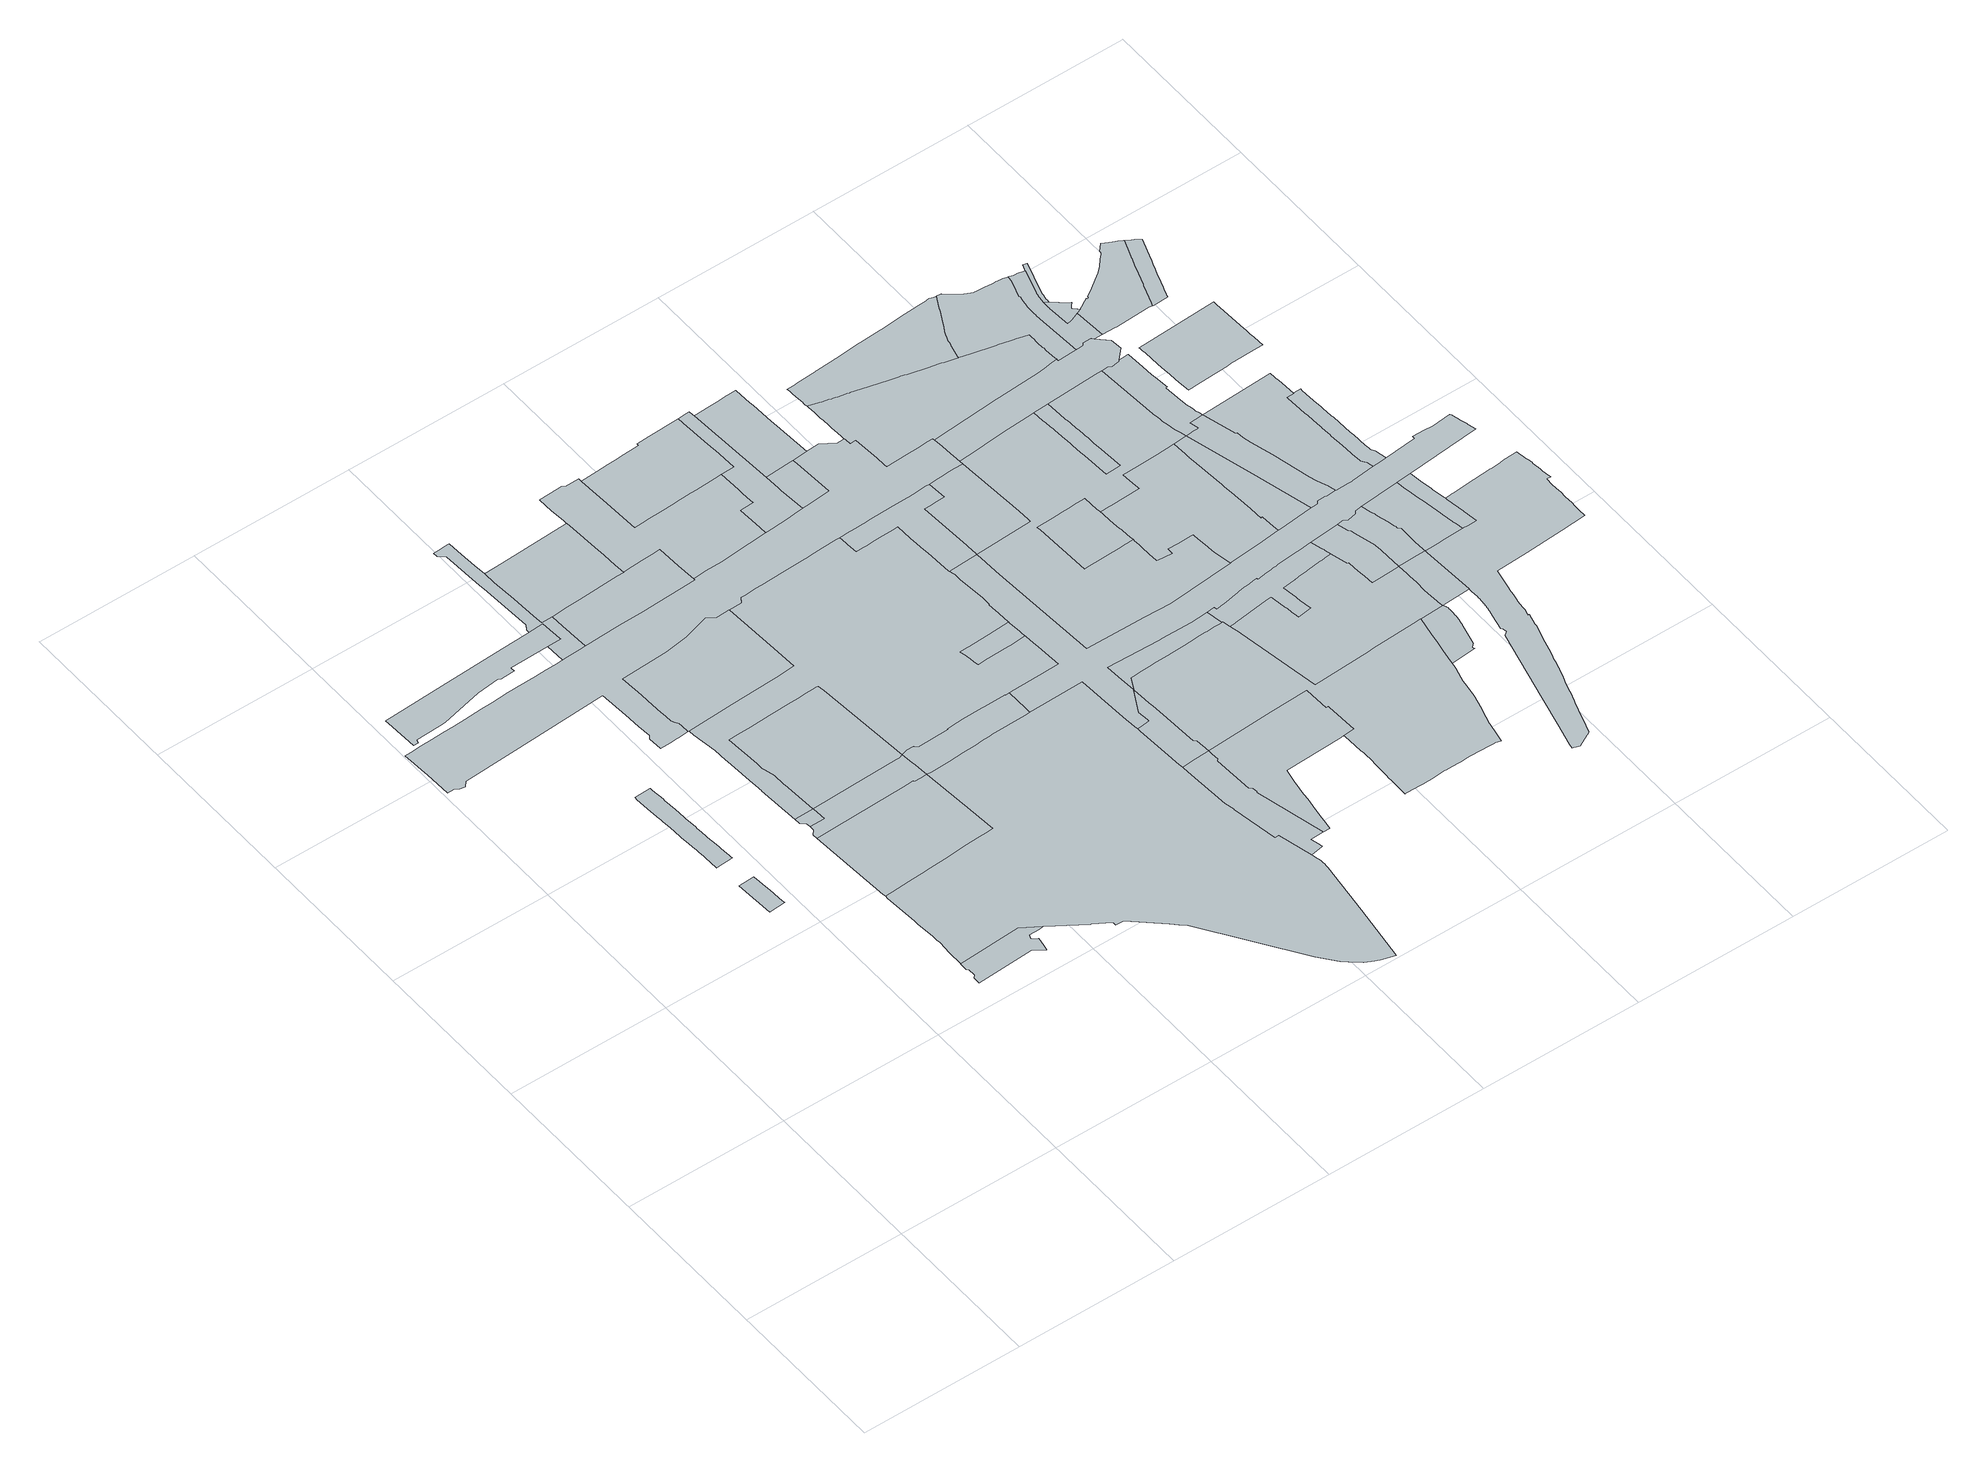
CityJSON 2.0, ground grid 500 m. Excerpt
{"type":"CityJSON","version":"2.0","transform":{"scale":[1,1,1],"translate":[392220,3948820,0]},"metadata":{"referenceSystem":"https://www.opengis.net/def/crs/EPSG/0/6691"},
"CityObjects":{
"object1":{"type":"GenericCityObject","attributes":{"class":"9","urbanPlanType":"21","prefecture":"13","city":"13100"},"geometry":[{"type":"MultiSurface","lod":"0","boundaries":[[[0,1,2,3,4,5,6,7,8,9,10,11,12]]]}]},
"object2":{"type":"GenericCityObject","attributes":{"class":"9","urbanPlanType":"21","prefecture":"13","city":"13100"},"geometry":[{"type":"MultiSurface","lod":"0","boundaries":[[[13,14,15,16,17,18,19,20,21,22,23,24,25,26,27,28,29,30,31,32,33,34,35,36,37,38,39,40,41,42,43,44,45,46,47,48,49]]]}]},
"object3":{"type":"GenericCityObject","attributes":{"class":"10","urbanPlanType":"21","prefecture":"13","city":"13100"},"geometry":[{"type":"MultiSurface","lod":"0","boundaries":[[[50,51,52,53,54,55,56,57,58,59,60,61,62,63,64,65,66,67,68,69,70,71]]]}]},
"object4":{"type":"GenericCityObject","attributes":{"class":"10","urbanPlanType":"21","prefecture":"13","city":"13100"},"geometry":[{"type":"MultiSurface","lod":"0","boundaries":[[[72,73,74,75,76,77,78,79,80,81,82,83,84,85,86]]]}]},
"object5":{"type":"GenericCityObject","attributes":{"class":"11","urbanPlanType":"21","prefecture":"13","city":"13100"},"geometry":[{"type":"MultiSurface","lod":"0","boundaries":[[[87,88,89,90,91,92,93,94,95,96]]]}]},
"object6":{"type":"GenericCityObject","attributes":{"class":"5","urbanPlanType":"21","prefecture":"13","city":"13100"},"geometry":[{"type":"MultiSurface","lod":"0","boundaries":[[[97,98,99,100,101,102,103,104,105,106,107,108,109,110,111,112,113,114,115,116,117]]]}]},
"object7":{"type":"GenericCityObject","attributes":{"class":"5","urbanPlanType":"21","prefecture":"13","city":"13100"},"geometry":[{"type":"MultiSurface","lod":"0","boundaries":[[[118,119,120,121,122,123,124,125,90,89,88,87,96,126,127,103,102,101,100,99,98,97,117]]]}]},
"object8":{"type":"GenericCityObject","attributes":{"class":"10","urbanPlanType":"21","prefecture":"13","city":"13100"},"geometry":[{"type":"MultiSurface","lod":"0","boundaries":[[[128,129,130,131,132,133,134,135,136,137,138,139,140,141,53,52,51,50,71,142,143,144,145,146,147,148,149,150,151,152,153,154,155]]]}]},
"object9":{"type":"GenericCityObject","attributes":{"class":"5","urbanPlanType":"21","prefecture":"13","city":"13100"},"geometry":[{"type":"MultiSurface","lod":"0","boundaries":[[[156,157,158,159,160,161,162,163,164,165,166,167,168,169,170,171,172,173,174,90,125,124,123,122]]]}]},
"object10":{"type":"GenericCityObject","attributes":{"class":"11","urbanPlanType":"21","prefecture":"13","city":"13100"},"geometry":[{"type":"MultiSurface","lod":"0","boundaries":[[[175,176,177,178,179,180,181,182,183,184,185,186,187,188,189,117,116,115,114,113,112,111,110,109,108,107,106,105,190,191,192,193,194,195,196,197,73,72,86,198,199,200,201,202,203,204,205,206,207,208,209,210,211,212,213,214,215,216,217,218,219,220,221,222,223,224,225,226,227,228,229,230,231,232,233,234]]]}]},
"object11":{"type":"GenericCityObject","attributes":{"class":"10","urbanPlanType":"21","prefecture":"13","city":"13100"},"geometry":[{"type":"MultiSurface","lod":"0","boundaries":[[[235,236,237,238,239,240,241,242,243,244,245,246,247,248,249,250,251,252,253,254,255,256]]]}]},
"object12":{"type":"GenericCityObject","attributes":{"class":"5","urbanPlanType":"21","prefecture":"13","city":"13100"},"geometry":[{"type":"MultiSurface","lod":"0","boundaries":[[[257,258,259,260,261,262,263,155,154,153,152,151,150,264,265,266,267,268,269]]]}]},
"object13":{"type":"GenericCityObject","attributes":{"class":"10","urbanPlanType":"21","prefecture":"13","city":"13100"},"geometry":[{"type":"MultiSurface","lod":"0","boundaries":[[[270,271,272,273,274,269,268,267,266,265,264,150,149,148,147,146,145,275,276,277,278,279,280,281,282,283]]]}]},
"object14":{"type":"GenericCityObject","attributes":{"class":"10","urbanPlanType":"21","prefecture":"13","city":"13100"},"geometry":[{"type":"MultiSurface","lod":"0","boundaries":[[[284,285,286,287,288,289,290,291,292,293,294,295,296,297,298,299,300,301,302,303,304,305,283,282,281,280,279,278,277,276,275,145,144,143,142,306,307,308,309,310,311,312,313,314,315,316,317,318,319,320,321,322,323,324,325,326,327,328,329,330,331,332,333,334,335,336,337,338,339,340,249,248,247,246,245,244,243,242,241,240,239,238,237,236,235,256,341,342,343,344,345,346,347,348,349,350,351,352,353,354,355,356,357,358,359,360,361,362,363,364,365,366,367,368,369,370,371,372,373,374,375,376,377,378,379,380,381,382,383,384,385,386,387,388,389]]]}]},
"object15":{"type":"GenericCityObject","attributes":{"class":"11","urbanPlanType":"21","prefecture":"13","city":"13100"},"geometry":[{"type":"MultiSurface","lod":"0","boundaries":[[[390,391,392,393,394,395,396,397,398,399,400,122,121,120,119,118,117,189,188,187,186,185,184,183,182,181,180,179,178,401,402,403]]]}]},
"object16":{"type":"GenericCityObject","attributes":{"class":"11","urbanPlanType":"21","prefecture":"13","city":"13100"},"geometry":[{"type":"MultiSurface","lod":"0","boundaries":[[[404,405,406,407,408,409,410,411,412,413,414,415,416,417,418,419,353,352,351,350,349,348,347,346,345,344,343,342,341,256,255,254,253,252,251,250,420,421,422,423,424,425,426,427,428,93,92,91,90,174,173,172,171,170,169,168,167,166,165,164,163,162,161,160,159,158,157,156,122,400,399,398,397,396,395,394,393,392,391,390,403,429,430,431,432,433,434,435,436,437,438,439,440,441,442,443,444,445,446,447,448,449,450,451,452,453,454,455,456,457,458,459,460,461,462,463,464]]]}]},
"object17":{"type":"GenericCityObject","attributes":{"class":"11","urbanPlanType":"21","prefecture":"13","city":"13100"},"geometry":[{"type":"MultiSurface","lod":"0","boundaries":[[[465,466,467,468,469,470,471,472,262,261,260,259,258,257,269,274,273,272,271,270,283,305,304,303,302,301,300,299,473,474,475,476,477,478,479,480,481,482,483,484,485,486,487,488,489,490,491,492,493]]]}]},
"object18":{"type":"GenericCityObject","attributes":{"class":"11","urbanPlanType":"21","prefecture":"13","city":"13100"},"geometry":[{"type":"MultiSurface","lod":"0","boundaries":[[[494,495,496,497,498,499,500,501,502,503,230,229,228,227,226,225,224,223,504,505,506,507]]]}]},
"object19":{"type":"GenericCityObject","attributes":{"class":"3","urbanPlanType":"21","prefecture":"13","city":"13100"},"geometry":[{"type":"MultiSurface","lod":"0","boundaries":[[[508,509,510,511,512,513,514,515,516,517,518,519,520,521,522,523,524,525,493,492,491,490,489,488,487,486,485,484,483,482,481]]]}]},
"object20":{"type":"GenericCityObject","attributes":{"class":"9","urbanPlanType":"21","prefecture":"13","city":"13100"},"geometry":[{"type":"MultiSurface","lod":"0","boundaries":[[[526,527,528,529,452,451,450,449,448,447,446,445,444,443,442,441,440,439,438,437,436]]]}]},
"object21":{"type":"GenericCityObject","attributes":{"class":"10","urbanPlanType":"21","prefecture":"13","city":"13100"},"geometry":[{"type":"MultiSurface","lod":"0","boundaries":[[[530,531,532,533,534,535,536,537,538,539,540,541,542,234,233,232,231,230,503,502]]]}]},
"object22":{"type":"GenericCityObject","attributes":{"class":"9","urbanPlanType":"21","prefecture":"13","city":"13100"},"geometry":[{"type":"MultiSurface","lod":"0","boundaries":[[[543,544,517,516,515,514,513,512,511,510,509,508,481,480,479,478,477,476,475,474,473,299,298,297,296,295,294,545,546,547,548]]]}]},
"object23":{"type":"GenericCityObject","attributes":{"class":"11","urbanPlanType":"21","prefecture":"13","city":"13100"},"geometry":[{"type":"MultiSurface","lod":"0","boundaries":[[[549,550,551,552,553,554,502,501,500,499,498,497,496,495,494,507,555,556,557,558,559,560,561,562,563,564,565]]]}]},
"object24":{"type":"GenericCityObject","attributes":{"class":"10","urbanPlanType":"21","prefecture":"13","city":"13100"},"geometry":[{"type":"MultiSurface","lod":"0","boundaries":[[[293,292,291,290,289,288,566,567,547,546,545,294]]]}]},
"object25":{"type":"GenericCityObject","attributes":{"class":"10","urbanPlanType":"21","prefecture":"13","city":"13100"},"geometry":[{"type":"MultiSurface","lod":"0","boundaries":[[[568,569,570,571,572,573,574,367,366,365,364,363,362,361,360,359,358,357,356,355,354,353,419,418,417,416,415,414,413,412,411,410,409,408,407,406,405,404,464,575]]]}]},
"object26":{"type":"GenericCityObject","attributes":{"class":"10","urbanPlanType":"21","prefecture":"13","city":"13100"},"geometry":[{"type":"MultiSurface","lod":"0","boundaries":[[[576,577,578,579,580,581,582,583,584,585,548,547,567,566,288,287,286]]]}]},
"object27":{"type":"GenericCityObject","attributes":{"class":"11","urbanPlanType":"21","prefecture":"13","city":"13100"},"geometry":[{"type":"MultiSurface","lod":"0","boundaries":[[[586,587,588,589,590,591,592,593,537,594,595,596,597,598,599,600,601,602,603,604,605,606,607,608,609,610,611]]]}]},
"object28":{"type":"GenericCityObject","attributes":{"class":"3","urbanPlanType":"21","prefecture":"13","city":"13100"},"geometry":[{"type":"MultiSurface","lod":"0","boundaries":[[[612,611,610,609,608,607,606,605,604,603,602,601,600,599,598,597,596,595,594,537,536,535,534,533,532,531,530,502,554,553,552,551,550,549,565,613,614,615,616,617,618,619,620,621,622,623,624,625,626,627,628,629,630,631,632,633,634,635,636,637,638,639,640,641,642,643,644,645,646,647,648,649,650,651,652,653,654,655,656,657,658,659,660,661,662,663,664,665,666,667,668,669,670,671,672,673,674,675]]]}]},
"object29":{"type":"GenericCityObject","attributes":{"class":"10","urbanPlanType":"21","prefecture":"13","city":"13100"},"geometry":[{"type":"MultiSurface","lod":"0","boundaries":[[[676,677,678,373,372,371,370,369,368,367,574,573,572,571,570,569,568,575]]]}]},
"object30":{"type":"GenericCityObject","attributes":{"class":"5","urbanPlanType":"21","prefecture":"13","city":"13100"},"geometry":[{"type":"MultiSurface","lod":"0","boundaries":[[[679,680,681,682,683,684,685,686,687,688,689,690,691,692,693,694,695,696,697,698,699,700,701,702]]]}]},
"object31":{"type":"GenericCityObject","attributes":{"class":"11","urbanPlanType":"21","prefecture":"13","city":"13100"},"geometry":[{"type":"MultiSurface","lod":"0","boundaries":[[[703,704,705,706,707,708,709,710,711,712,713,714,715,716,717,718,719,720,721,722,723,724,725,726,727,728,729,730,731,732,733,734,735,736,737,738,739,740,741,742,743,744,745,746,747,748,749,750,751,752,753,754,755,756,757,758,374,373,678,677,676,575,759,760,761,762,763,764,765,766,767,768,769,770,771,772,773,774,775,776,777,778,779,780,781,782,783,784,785,786,787,788,694,693,692,691,690,689,688,687,686,685,684,683,682,681,680,679,702,789,790,791,792,793,794,795,796,797,798,799,800,801,802]]]}]},
"object32":{"type":"GenericCityObject","attributes":{"class":"9","urbanPlanType":"21","prefecture":"13","city":"13100"},"geometry":[{"type":"MultiSurface","lod":"0","boundaries":[[[803,804,805,806,807,808,809,810,811,812,813,814,815,816,817,818,819,820,821,822,823,824,825,826,827,828,829,586,611,612,675,830,831,832,833,834,835,836,837,838,839,840,841,842,843,844,845,846,847,848,849,850,851,852,853,854,855,856,857,858,859,860,861,862,863,864,865,866,867,868]]]}]},
"object33":{"type":"GenericCityObject","attributes":{"class":"5","urbanPlanType":"21","prefecture":"13","city":"13100"},"geometry":[{"type":"MultiSurface","lod":"0","boundaries":[[[869,870,871,872,873,874,875,876,877,868,867,866,865,864,863,862,861,860,859,858,857,856,855,854,853,852,851,850,849,848,847,846,845,844,843,842,841,840,839,838,837,836,835,834,833,832,831,830,675,674,673,672,671,670,669,668,878,879,880,881,882,883,884]]]}]},
"object34":{"type":"GenericCityObject","attributes":{"class":"10","urbanPlanType":"21","prefecture":"13","city":"13100"},"geometry":[{"type":"MultiSurface","lod":"0","boundaries":[[[766,765,764,763,762,761,760,759,575,464,463,462,461,460,459,458,457,456,455,454,453,452,529,528,527,526,436,435,434,433,432,431,430,429,403,402,401,178,177,176,175,234,542,541,540,539,538,537,593,592,591,590,589,588,587,586,829,828,827,826,825,824,823,822,821,820,819,818,817,816,815,814,813,812,811,810,809,808,807,806,885,886,887,888,889,890,891,892,893,894,895,896,897,898,899,900,901,902,903,904,905,906,907,908,909,910,911,912,913,914,915,916,917,918,919,920,921,922,923,924,767]]]}]},
"object35":{"type":"GenericCityObject","attributes":{"class":"5","urbanPlanType":"21","prefecture":"13","city":"13100"},"geometry":[{"type":"MultiSurface","lod":"0","boundaries":[[[925,926,927,928,929,930,931,932,933,934,935,936,937,938,939,940,941,942,943,944,945,946,947,948,949,950,951,952,953,954,955,956,957,958,959,960,961,962,963,964,965,966,967,968,969,970,971,972,973,974,975,976,977,978,979,980,981,982,983,984,985,986,987,988,989,990,991,992,993,994,995,996,997,998,999,1000,1001,1002,1003,1004,1005]]]}]},
"object36":{"type":"GenericCityObject","attributes":{"class":"10","urbanPlanType":"21","prefecture":"13","city":"13100"},"geometry":[{"type":"MultiSurface","lod":"0","boundaries":[[[985,984,983,982,981,980,979,978,977,976,975,974,973,972,971,970,969,968,967,966,965,964,963,962,961,960,959,1006,1007,1008,1009,1010,1011,1012,1013,1014,1015,1016,1017,1018,389,388,387,386,385,384,383,382,381,380,379,378,377,1019,1020,1021,1022,1023,1024,1025,1026,1027,1028,1029,1030,1031,1032,1033,1034,1035,1036,1037,1038,1039,1040,1041,1042,1043,1044,1045,1046,1047,1048,1049,1050,1051,1052,986]]]}]},
"object37":{"type":"GenericCityObject","attributes":{"class":"3","urbanPlanType":"21","prefecture":"13","city":"13100"},"geometry":[{"type":"MultiSurface","lod":"0","boundaries":[[[1053,1054,1055,1056,1057,1058,1059,1060,1061,1062,1063,1064,1065,1066,1067,1068,1069,799,798,797,796,795,794,793,792,791,790,789,702,701,700,699,698,697,696,695,694,788,787,786,785,784,783,782,781,780,779,778,777,776,775,774,773,772,771,770,769,768,767,924,923]]]}]},
"object38":{"type":"GenericCityObject","attributes":{"class":"9","urbanPlanType":"21","prefecture":"13","city":"13100"},"geometry":[{"type":"MultiSurface","lod":"0","boundaries":[[[751,750,749,748,747,746,745,744,743,742,741,740,739,738,737,736,735,734,733,732,731,730,729,728,727,726,725,724,723,722,721,720,752]]]}]},
"object39":{"type":"GenericCityObject","attributes":{"class":"11","urbanPlanType":"21","prefecture":"13","city":"13100"},"geometry":[{"type":"MultiSurface","lod":"0","boundaries":[[[1070,1071,1072,1073,1074,1075,1076,1077,1078,1079,1080,1081,1082,1083,1084,1085,1086,1087,1088,1089,1090,1091,1092,1093,1094,1095,1096,1097,1098,1099,1100,1101,1102,1103,1104,1105,1106,1107,1108,1109,1110,1111,1112,1113,1114,1115,1116,1117,1118,1119,1120,1121,1122,1123,1124,1125,1126,1127,1128,1129,1130,1131,1132,1133,1134,1135,1136,1137,1138,1139,1140,1141,1142,1143,1144,1145,1146,878,668,667,666,665,664,663,662,1147]]]}]},
"object40":{"type":"GenericCityObject","attributes":{"class":"10","urbanPlanType":"21","prefecture":"13","city":"13100"},"geometry":[{"type":"MultiSurface","lod":"0","boundaries":[[[1148,1149,1150,1151,1152,1153,1154,1155,1026,1025,1024,1023,1022,1021,1020,1019,377,376,375,374,758,757,756,755,754,753,752,720,719,718,1156,1157,1158,1159,1160,1161,1162,1163]]]}]},
"object41":{"type":"GenericCityObject","attributes":{"class":"11","urbanPlanType":"21","prefecture":"13","city":"13100"},"geometry":[{"type":"MultiSurface","lod":"0","boundaries":[[[1164,1165,1166,1167,1168,1169,1170,1171,886,885,806,805,804,803,868,877,876,875,874,873,872,871,870,869,884]]]}]},
"object42":{"type":"GenericCityObject","attributes":{"class":"5","urbanPlanType":"21","prefecture":"13","city":"13100"},"geometry":[{"type":"MultiSurface","lod":"0","boundaries":[[[1172,802,801,800,799,1069,1068,1067,1066,1065,1064,1063,1062,1061,1060,1059,1058,1057,1056,1055,1054,1053,923,922,921]]]}]},
"object43":{"type":"GenericCityObject","attributes":{"class":"6","urbanPlanType":"21","prefecture":"13","city":"13100"},"geometry":[{"type":"MultiSurface","lod":"0","boundaries":[[[1173,1174,1175,1176,884,883,882,881,880,879,878,1177,1178]]]}]},
"object44":{"type":"GenericCityObject","attributes":{"class":"11","urbanPlanType":"21","prefecture":"13","city":"13100"},"geometry":[{"type":"MultiSurface","lod":"0","boundaries":[[[1179,1180,1181,1182,1183,1184,1185,1186,1187,1188,1189,1190,1191,1192,1193,1194,891,890,889,888,887,886,1171,1170,1169,1168,1167,1166,1165,1164,884,1176,1175,1174]]]}]},
"object45":{"type":"GenericCityObject","attributes":{"class":"11","urbanPlanType":"21","prefecture":"13","city":"13100"},"geometry":[{"type":"MultiSurface","lod":"0","boundaries":[[[1195,1196,1197,1198,1199,1200,1201,1202,1203,1204,1205,1206,1207,1208,1209,1210,1211,1212,1213,1214,1215,1216,1217,1218,1219,1220,1221,1222,1223,1005,1004,1003,1002,1001,1000,999,998,997,996,995,994,993,992,991,990,989,988,987,986,1052,1051,1050,1049,1048,1047,1046,1045,1044,1043,1042,1041,1040,1039,1038,1037,1036,1035,1034,1033,1032,1031,1030,1029,1028,1027,1026,1155,1154,1153,1152,1224,1225,1226,1227,1228,1229,1230,1231,1232,1233,1234,1235,1236,1237,1238]]]}]},
"object46":{"type":"GenericCityObject","attributes":{"class":"6","urbanPlanType":"21","prefecture":"13","city":"13100"},"geometry":[{"type":"MultiSurface","lod":"0","boundaries":[[[1239,1240,1241,1242,1243,1244,1245,1246,1247,1248,1249,1250,1251,1252,1253,1254,1255,1256,802,1172,921,920,919,918,917,916]]]}]},
"object47":{"type":"GenericCityObject","attributes":{"class":"11","urbanPlanType":"21","prefecture":"13","city":"13100"},"geometry":[{"type":"MultiSurface","lod":"0","boundaries":[[[1257,1258,1259,1260,1261,1262,1263,1264,1265,1266,1267,1268,1269,1270,1271,1272,1273,1274,1275,1276,1160,1159,1158,1157,1156,718,717,716,715,714,713,712,711,710,709,708,707,706,705,704,703,802,1256,1255,1254,1253,1252,1251,1250]]]}]},
"object48":{"type":"GenericCityObject","attributes":{"class":"5","urbanPlanType":"21","prefecture":"13","city":"13100"},"geometry":[{"type":"MultiSurface","lod":"0","boundaries":[[[1277,1278,1279,1280,1281,1282,1283,1284,1285,1286,1287,1288,1289,1290,1291,1292,1293,1294,1295,1296,1297,1298,1299,1300,1301,1302,1303,1304,1305,1306,1307,1308,1309,1310,1311,1312,1313,1314,1315,1316,1317,1318,1319,1320,1321,1322,1323,1324,1325,1326,1327,1328,1329,1330,1331,1332,1333,1334,1335,1336,1337,1338,1339,1340,1341,1342,1343,1344,1345,1346,1347,1348,1349,1350,1351,1352,1353,1354,1355,1356,1357,1358,1359,1360,1361,1362,1363,1364,1365,1366,1367,1368,1174,1173,1178,1369,1370,1371,1372,1373,1374,1375,1376,1377,1378,1379,1380,1381,1382,1383,1384,1385,1386,1387,1388,1389,1390,1391,1392,1393,1394,1395,1396,1397,1398,1399,1400,1401,1402,1403,1404,1405,1406,1407,1408,1409,1410,1411,1412,1413,1414,1415,1416,1417,1418,1419,1420,1421,1422,1423,1424,1425,1426,1427,1428,1429,1430,1431,1432,1433,1434,1435,1436,1437,1438,1439,1440,1441,1442,1443,1444,1445]]]}]},
"object49":{"type":"GenericCityObject","attributes":{"class":"11","urbanPlanType":"21","prefecture":"13","city":"13100"},"geometry":[{"type":"MultiSurface","lod":"0","boundaries":[[[1446,1447,1448,1449,1450,1451,1452,1453,1454,1455,1456,1457,1458,1459,892,891,1194,1193,1192,1191,1190,1189,1188,1187,1186,1185,1184,1183,1182,1181,1180,1179,1174,1368,1367,1366,1365,1364]]]}]},
"object50":{"type":"GenericCityObject","attributes":{"class":"5","urbanPlanType":"21","prefecture":"13","city":"13100"},"geometry":[{"type":"MultiSurface","lod":"0","boundaries":[[[1460,1461,1462,1463,1464,1250,1249,1248,1247,1246,1245,1244,1243,1242,1241,1240,1239,916,915,914,913,912,911,910,909,1465,1466,1467,1468,1469,1470,1471,1472,1473,1474,1475,1476,1477,1478,1479,1480,1481,1482,1483,1484,1485,1486,1487,1488]]]}]},
"object51":{"type":"GenericCityObject","attributes":{"class":"11","urbanPlanType":"21","prefecture":"13","city":"13100"},"geometry":[{"type":"MultiSurface","lod":"0","boundaries":[[[1489,1490,1491,1492,1238,1237,1236,1235,1234,1233,1232,1231,1230,1229,1228,1227,1226,1225,1224,1152,1151,1150,1149,1148,1163,1493,1494,1495,1496,1497,1498,1499,1500,1501,1502,1503,1504,1505,1506,1507,1508,1509,1510,1511,1512,1513,1514,1515,1516,1517]]]}]},
"object52":{"type":"GenericCityObject","attributes":{"class":"6","urbanPlanType":"21","prefecture":"13","city":"13100"},"geometry":[{"type":"MultiSurface","lod":"0","boundaries":[[[1505,1504,1503,1502,1501,1500,1499,1498,1497,1496,1495,1494,1518,1519,1520,1521,1522,1523,1524,1525,1526,1527,1528,1529,1530,1531,1532,1533,1534]]]}]},
"object53":{"type":"GenericCityObject","attributes":{"class":"9","urbanPlanType":"21","prefecture":"13","city":"13100"},"geometry":[{"type":"MultiSurface","lod":"0","boundaries":[[[1535,1536,1537,1538,1539,1540,894,893,892,1459,1458,1457,1456,1455,1454,1453,1452,1451,1450,1449,1448,1447,1446,1364,1363,1362,1361,1360,1359,1358,1357,1356,1355,1354,1353,1352]]]}]},
"object54":{"type":"GenericCityObject","attributes":{"class":"6","urbanPlanType":"21","prefecture":"13","city":"13100"},"geometry":[{"type":"MultiSurface","lod":"0","boundaries":[[[1541,1542,1543,1517,1516,1515,1514,1513,1512,1511,1510,1509,1508,1507,1506,1505,1534,1544,1545,1546,1547,1548,1549,1550,1551,1552,1553,1554]]]}]},
"object55":{"type":"GenericCityObject","attributes":{"class":"9","urbanPlanType":"21","prefecture":"13","city":"13100"},"geometry":[{"type":"MultiSurface","lod":"0","boundaries":[[[1555,1556,1557,1558,1559,1560,1561,1562,1563,1564,1565,1566,1567,1568,1569,1570,1571,1572,1573,1574,1488,1487,1486,1485,1484,1483,1482,1481,1480,1479,1478,1477,1476,1475,1474,1473,1472,1471,1470,1469,1468,1467,1466,1465,909,908,907]]]}]},
"object56":{"type":"GenericCityObject","attributes":{"class":"5","urbanPlanType":"21","prefecture":"13","city":"13100"},"geometry":[{"type":"MultiSurface","lod":"0","boundaries":[[[1575,1576,1577,1578,1579,1580,1581,1582,1583,1584,1585,1586,1587,1588,1589,1590,1591,1592,1593,1594,1595,1596,1597,1598,1599,1600,1601,1602,1603]]]}]},
"object57":{"type":"GenericCityObject","attributes":{"class":"11","urbanPlanType":"21","prefecture":"13","city":"13100"},"geometry":[{"type":"MultiSurface","lod":"0","boundaries":[[[1604,1605,1606,1607,1608,1609,1610,1611,1612,1613,1614,1615,1616,1617,1618,1619,1620,1621,1622,1623,1519,1518,1494,1493,1624,1625,1626,1627,1628,1629,1630,1631,1632,1633,1634,1635,1636,1637,1638,1639,1640,1641,1642,1643]]]}]},
"object58":{"type":"GenericCityObject","attributes":{"class":"9","urbanPlanType":"21","prefecture":"13","city":"13100"},"geometry":[{"type":"MultiSurface","lod":"0","boundaries":[[[1644,1645,1646,1643,1642,1641,1640,1639,1638,1637,1636,1635,1634,1633,1632,1631,1630,1629,1628,1647,1648,1649,1650,1651,1652,1653,1654,1655,1656,1657,1658,1659,1660,1661,1662,1663,1664,1665,1666]]]}]}
},
"vertices":[
[418,1106,0],[419,1106,0],[436,1107,0],[448,1108,0],[465,1109,0],[468,1109,0],[467,1112,0],[466,1130,0],[466,1134,0],[464,1167,0],[464,1175,0],[460,1229,0],[410,1226,0],
[455,1325,0],[455,1328,0],[453,1360,0],[453,1366,0],[451,1398,0],[450,1401,0],[448,1437,0],[447,1454,0],[447,1459,0],[445,1500,0],[444,1504,0],[443,1526,0],[442,1540,0],[440,1582,0],[440,1588,0],[437,1629,0],[437,1638,0],[412,1638,0],[386,1636,0],[386,1626,0],[388,1584,0],[391,1537,0],[392,1532,0],[392,1528,0],[392,1524,0],[394,1498,0],[396,1457,0],[396,1451,0],[397,1434,0],[400,1398,0],[400,1395,0],[400,1385,0],[402,1363,0],[402,1357,0],[404,1312,0],[405,1312,0],[456,1315,0],
[572,2196,0],[572,2201,0],[568,2266,0],[522,2263,0],[517,2263,0],[432,2259,0],[230,2248,0],[40,2239,0],[40,2237,0],[41,2228,0],[45,2127,0],[60,2127,0],[62,2137,0],[139,2141,0],[158,2142,0],[196,2151,0],[288,2173,0],[360,2182,0],[365,2177,0],[409,2178,0],[408,2193,0],[530,2195,0],
[892,674,0],[698,663,0],[697,639,0],[702,633,0],[703,611,0],[695,603,0],[695,581,0],[870,591,0],[903,569,0],[906,586,0],[911,613,0],[894,624,0],[899,637,0],[932,638,0],[946,639,0],
[727,1283,0],[729,1283,0],[728,1297,0],[727,1327,0],[726,1327,0],[680,1326,0],[667,1325,0],[668,1308,0],[681,1297,0],[682,1282,0],
[1013,1246,0],[992,1246,0],[990,1249,0],[958,1247,0],[860,1244,0],[729,1240,0],[672,1238,0],[687,979,0],[688,970,0],[710,971,0],[767,975,0],[811,978,0],[840,980,0],[902,983,0],[951,987,0],[1000,990,0],[1027,991,0],[1052,993,0],[1043,1113,0],[1042,1122,0],[1032,1246,0],
[1029,1280,0],[1028,1293,0],[1027,1302,0],[1025,1323,0],[1024,1340,0],[1012,1336,0],[1002,1335,0],[857,1331,0],[682,1267,0],[671,1254,0],
[552,2537,0],[549,2588,0],[547,2636,0],[544,2635,0],[527,2635,0],[511,2634,0],[495,2633,0],[496,2620,0],[514,2604,0],[520,2486,0],[521,2474,0],[523,2443,0],[532,2290,0],[522,2274,0],[531,2134,0],[547,2135,0],[589,2137,0],[607,2138,0],[605,2198,0],[605,2203,0],[605,2204,0],[604,2212,0],[602,2272,0],[568,2270,0],[566,2304,0],[562,2382,0],[557,2459,0],[556,2496,0],
[1000,1642,0],[998,1663,0],[994,1663,0],[971,1662,0],[958,1662,0],[932,1660,0],[908,1659,0],[837,1656,0],[774,1653,0],[731,1652,0],[702,1651,0],[708,1541,0],[708,1519,0],[710,1513,0],[713,1503,0],[716,1491,0],[719,1481,0],[720,1441,0],[720,1438,0],
[1559,1058,0],[1556,1103,0],[1547,1264,0],[1375,1260,0],[1359,1259,0],[1251,1256,0],[1247,1256,0],[1230,1255,0],[1227,1255,0],[1219,1254,0],[1209,1254,0],[1199,1253,0],[1154,1251,0],[1107,1248,0],[1048,1245,0],[688,960,0],[695,855,0],[695,840,0],[699,783,0],[700,768,0],[701,755,0],[699,711,0],[698,664,0],[1047,571,0],[1049,572,0],[1097,542,0],[1097,531,0],[1122,530,0],[1210,449,0],[1228,432,0],[1230,430,0],[1245,417,0],[1437,130,0],[1479,79,0],[1482,76,0],[1495,65,0],[1525,40,0],[1550,27,0],[1564,21,0],[1606,8,0],[1631,190,0],[1654,362,0],[1654,369,0],[1655,376,0],[1654,383,0],[1654,390,0],[1653,397,0],[1651,404,0],[1647,422,0],[1621,528,0],[1609,526,0],[1586,671,0],[1586,673,0],[1580,702,0],[1571,847,0],[1570,868,0],[1569,882,0],[1567,911,0],[1560,1037,0],[1560,1045,0],
[936,2013,0],[913,2029,0],[835,2006,0],[813,2002,0],[761,1995,0],[614,1987,0],[618,1913,0],[619,1886,0],[622,1834,0],[623,1814,0],[624,1794,0],[629,1784,0],[634,1775,0],[635,1763,0],[636,1738,0],[639,1738,0],[782,1746,0],[915,1752,0],[931,1753,0],[991,1757,0],[988,1838,0],[979,2015,0],
[841,2320,0],[839,2364,0],[837,2400,0],[835,2444,0],[832,2501,0],[831,2511,0],[638,2501,0],[645,2275,0],[695,2277,0],[737,2280,0],[782,2282,0],[823,2285,0],[843,2285,0],
[969,2218,0],[966,2292,0],[949,2291,0],[906,2289,0],[856,2286,0],[616,2139,0],[667,2141,0],[723,2143,0],[758,2144,0],[800,2145,0],[852,2147,0],[921,2151,0],[972,2153,0],[972,2157,0],
[1557,2313,0],[1517,2341,0],[1475,2338,0],[1437,2335,0],[1429,2334,0],[1429,2327,0],[1430,2320,0],[1437,2192,0],[1406,2190,0],[1360,2186,0],[1346,2185,0],[1330,2183,0],[1305,2181,0],[1269,2178,0],[1239,2175,0],[1218,2174,0],[1193,2172,0],[1163,2169,0],[1128,2166,0],[1069,2162,0],[1014,2160,0],[982,2158,0],[511,2133,0],[477,2132,0],[441,2130,0],[379,2128,0],[351,2127,0],[298,2125,0],[261,2123,0],[206,2120,0],[170,2118,0],[131,2116,0],[96,2115,0],[59,2113,0],[24,2111,0],[5,2110,0],[6,2087,0],[9,2034,0],[10,2022,0],[14,1941,0],[36,1942,0],[46,1933,0],[61,1930,0],[75,1945,0],[228,1954,0],[538,1972,0],[542,1908,0],[543,1882,0],[546,1828,0],[547,1809,0],[549,1787,0],[547,1785,0],[541,1778,0],[543,1733,0],[578,1734,0],[590,1735,0],[602,1736,0],[1018,2016,0],[1029,2032,0],[1042,2032,0],[1081,2034,0],[1098,2034,0],[1167,2037,0],[1184,2038,0],[1233,2040,0],[1245,2041,0],[1274,2042,0],[1301,2044,0],[1348,2046,0],[1358,2046,0],[1366,2046,0],[1379,2047,0],[1381,2047,0],[1399,2047,0],[1447,2048,0],[1462,2049,0],[1527,2051,0],[1561,2052,0],[1569,2052,0],[1587,2053,0],[1609,2054,0],[1625,2055,0],[1645,2056,0],[1656,2056,0],[1666,2057,0],[1686,2058,0],[1703,2059,0],[1724,2060,0],[1740,2061,0],[1768,2061,0],[1767,2073,0],[1763,2123,0],[1763,2143,0],[1761,2172,0],[1760,2177,0],[1745,2177,0],[1711,2175,0],[1674,2173,0],[1606,2170,0],[1606,2171,0],[1605,2182,0],[1604,2211,0],[1599,2293,0],[1580,2292,0],[1580,2312,0],[1579,2315,0],
[1362,1346,0],[1362,1347,0],[1294,1346,0],[1288,1347,0],[1225,1345,0],[1192,1343,0],[1172,1342,0],[1172,1340,0],[1074,1337,0],[1065,1345,0],[1045,1346,0],[1375,1276,0],[1375,1279,0],[1374,1347,0],
[1510,1783,0],[1506,1865,0],[1505,1883,0],[1503,1922,0],[1502,1936,0],[1500,1985,0],[1493,1984,0],[1465,1983,0],[1450,1983,0],[1434,1982,0],[1422,1982,0],[1400,1981,0],[1387,1981,0],[1362,1980,0],[1360,2015,0],[1359,2039,0],[639,1737,0],[640,1720,0],[650,1643,0],[652,1600,0],[653,1591,0],[656,1536,0],[657,1520,0],[660,1457,0],[659,1457,0],[1382,1347,0],[1483,1350,0],[1536,1351,0],[1533,1417,0],[1532,1432,0],[1531,1440,0],[1528,1477,0],[1528,1481,0],[1526,1481,0],[1482,1478,0],[1473,1478,0],[1397,1475,0],[1370,1473,0],[1368,1490,0],[1367,1502,0],[1364,1522,0],[1361,1536,0],[1361,1538,0],[1386,1539,0],[1392,1539,0],[1470,1543,0],[1477,1544,0],[1522,1546,0],[1524,1546,0],[1524,1549,0],[1522,1586,0],[1522,1590,0],[1522,1599,0],[1520,1625,0],[1522,1626,0],[1523,1626,0],[1523,1630,0],[1522,1656,0],[1516,1742,0],[1515,1763,0],[1511,1781,0],
[951,2617,0],[908,2615,0],[900,2622,0],[887,2621,0],[826,2618,0],[828,2569,0],[830,2533,0],[831,2519,0],[1217,2199,0],[1216,2230,0],[1214,2277,0],[1257,2278,0],[1256,2289,0],[1255,2306,0],[1254,2324,0],[1254,2338,0],[1251,2407,0],[1244,2406,0],[1168,2402,0],[1150,2402,0],[1102,2399,0],[1087,2398,0],[1056,2397,0],[1003,2394,0],[1001,2394,0],[961,2392,0],[955,2521,0],[954,2532,0],[951,2606,0],
[1668,682,0],[1670,685,0],[1668,700,0],[1661,706,0],[1654,832,0],[1660,838,0],[1660,849,0],[1658,860,0],[1658,873,0],[1615,871,0],[1687,429,0],[1685,441,0],[1678,467,0],[1720,468,0],
[1257,2407,0],[1294,2409,0],[1292,2448,0],[1291,2469,0],[1288,2515,0],[1287,2528,0],[1287,2540,0],[1284,2586,0],[1284,2595,0],[1282,2630,0],[1185,2625,0],[1144,2623,0],[1145,2617,0],[1131,2616,0],[1095,2614,0],[1067,2612,0],[1042,2611,0],[1004,2609,0],
[1528,1483,0],[1526,1516,0],[1525,1521,0],[1524,1543,0],
[1658,887,0],[1656,920,0],[1649,926,0],[1641,1061,0],[1640,1087,0],[1639,1102,0],[1638,1119,0],[1636,1161,0],[1598,1090,0],[1601,1056,0],[1601,1051,0],[1581,1048,0],[1568,1046,0],
[1320,2632,0],[1308,2632,0],[1340,2270,0],[1339,2281,0],[1337,2329,0],[1321,2613,0],
[2002,709,0],[1998,807,0],[1998,812,0],[1991,811,0],[1988,891,0],[1870,885,0],[1741,468,0],[1745,490,0],[1747,510,0],[1752,544,0],[1758,585,0],[1761,604,0],[1764,627,0],[1769,657,0],[1776,697,0],[1959,705,0],[1968,706,0],
[1421,2334,0],[1375,2331,0],
[1603,1794,0],[1603,1801,0],[1602,1828,0],[1593,1994,0],[1614,1995,0],[1626,1995,0],[1659,1997,0],[1604,1785,0],
[1469,2457,0],[1467,2479,0],[1464,2551,0],[1463,2565,0],[1460,2620,0],[1452,2620,0],[1424,2618,0],[1407,2617,0],[1381,2616,0],[1364,2615,0],
[1951,1264,0],[1898,1259,0],[1803,1261,0],[1793,1261,0],[1630,1264,0],[1632,1235,0],[1633,1209,0],[1636,1162,0],[1653,1195,0],[1655,1200,0],[1667,1200,0],[1682,1201,0],[1693,1202,0],[1725,1203,0],[1738,1204,0],[1744,1204,0],[1779,1205,0],[1801,1206,0],[1834,1208,0],[1866,1209,0],[1878,1210,0],[1903,1211,0],[1911,1211,0],[1937,1213,0],[1952,1213,0],[1959,1213,0],
[1963,1213,0],[1968,699,0],[1969,681,0],[1971,638,0],[1972,626,0],[1972,586,0],[1972,584,0],[1971,552,0],[1971,547,0],[1971,541,0],[1970,528,0],[1970,518,0],[1970,504,0],[1969,471,0],[1969,458,0],[1969,448,0],[1973,448,0],[1979,448,0],[1994,448,0],[1997,448,0],[2021,448,0],[2024,448,0],[2027,448,0],[2055,448,0],[2100,451,0],[2104,451,0],[2124,451,0],[2148,451,0],[2154,451,0],[2175,452,0],[2183,452,0],[2247,451,0],[2255,450,0],[2259,450,0],[2263,450,0],[2278,446,0],[2286,486,0],[2293,520,0],[2296,532,0],[2299,544,0],[2306,566,0],[2318,610,0],[2318,611,0],[2318,613,0],[2318,614,0],[2326,664,0],[2328,674,0],[2335,704,0],[2338,714,0],[2342,732,0],[2343,739,0],[2344,747,0],[2347,763,0],[2352,791,0],[2357,820,0],[2364,857,0],[2374,913,0],[2350,912,0],[2214,904,0],[2199,903,0],[2018,893,0],[1975,1153,0],[1975,1155,0],[1968,1190,0],
[1783,1794,0],[1783,1803,0],[1782,1842,0],
[1946,1716,0],[1945,1725,0],[1943,1774,0],[1934,1773,0],[1918,1773,0],[1890,1771,0],[1869,1770,0],[1838,1769,0],[1785,1766,0],[1787,1754,0],[1793,1577,0],[1801,1577,0],[1915,1582,0],[1930,1582,0],[1933,1582,0],[1955,1583,0],[1954,1596,0],[1953,1608,0],[1952,1631,0],[1950,1636,0],[1950,1648,0],[1948,1673,0],[1947,1705,0],[1946,1712,0],
[2280,1805,0],[2280,1807,0],[2278,1813,0],[2277,1816,0],[2276,1822,0],[2275,1825,0],[2273,1834,0],[2272,1843,0],[2270,1852,0],[2268,1861,0],[2267,1871,0],[2266,1880,0],[2265,1889,0],[2264,1898,0],[2263,1907,0],[2250,2105,0],[2230,2104,0],[2070,2095,0],[2071,2080,0],[2072,2062,0],[2073,2049,0],[2074,2025,0],[2075,2019,0],[2076,2004,0],[2077,1982,0],[2078,1974,0],[2079,1952,0],[2079,1950,0],[2080,1937,0],[2081,1913,0],[2082,1897,0],[2087,1810,0],[2039,1807,0],[2034,1895,0],[2033,1910,0],[2032,1929,0],[2032,1942,0],[2031,1949,0],[2030,1964,0],[2030,1972,0],[2028,1998,0],[2027,2013,0],[2027,2017,0],[2027,2018,0],[2026,2030,0],[2025,2046,0],[2025,2047,0],[2024,2059,0],[2023,2077,0],[2022,2093,0],[2020,2093,0],[1982,2090,0],[1937,2087,0],[1934,2087,0],[1877,2082,0],[1826,2077,0],[1604,1777,0],[1605,1770,0],[1606,1746,0],[1608,1694,0],[1628,1351,0],[1796,1348,0],[1814,1348,0],[1895,1346,0],[2104,1366,0],[2103,1370,0],[2101,1382,0],[2095,1412,0],[2094,1421,0],[2092,1433,0],[2090,1458,0],[2089,1485,0],[2088,1503,0],[2081,1503,0],[2040,1501,0],[2007,1503,0],[2007,1483,0],[1961,1486,0],[1960,1487,0],[1958,1487,0],[1958,1491,0],[1957,1519,0],[1955,1550,0],[1956,1555,0],[1956,1562,0],[1955,1578,0],[1976,1713,0],[1983,1713,0],[2076,1717,0],[2075,1722,0],[2074,1743,0],[2072,1781,0],[2120,1782,0],[2186,1785,0],[2237,1788,0],[2238,1788,0],[2242,1788,0],[2250,1789,0],[2282,1791,0],[2284,1791,0],
[2324,1255,0],[2323,1259,0],[2321,1266,0],[2312,1299,0],[2287,1296,0],[2267,1294,0],[2221,1290,0],[2198,1288,0],[2190,1286,0],[2186,1286,0],[2181,1285,0],[2174,1284,0],[2168,1283,0],[2159,1282,0],[2126,1277,0],[2125,1282,0],[2112,1280,0],[2101,1278,0],[2094,1277,0],[2082,1276,0],[2061,1273,0],[2057,1272,0],[2004,1262,0],[2000,1261,0],[1977,1257,0],[1977,1259,0],[1976,1266,0],[1984,1191,0],[1988,1191,0],[2102,1207,0],[2103,1207,0],[2104,1207,0],[2105,1207,0],[2106,1207,0],[2115,1208,0],[2121,1166,0],[2122,1161,0],[2122,1159,0],[2124,1150,0],[2125,1132,0],[2126,1128,0],[2129,1109,0],[2172,1115,0],[2169,1134,0],[2168,1136,0],[2166,1153,0],[2165,1165,0],[2165,1169,0],[2158,1214,0],[2197,1219,0],[2199,1219,0],[2200,1220,0],[2209,1221,0],[2210,1221,0],[2215,1222,0],[2220,1222,0],[2243,1225,0],[2245,1226,0],[2246,1226,0],[2292,1232,0],[2294,1232,0],[2295,1232,0],[2296,1232,0],[2308,1234,0],[2309,1234,0],[2328,1236,0],
[2437,1094,0],[2398,1092,0],[2377,1091,0],[2351,1090,0],[2350,1105,0],[2350,1121,0],[2348,1146,0],[2346,1183,0],[2342,1183,0],[2448,917,0],[2446,925,0],[2442,988,0],[2443,1024,0],[2442,1049,0],[2442,1063,0],[2441,1094,0],
[2314,1299,0],[2405,1308,0],[2427,1311,0],[2437,1304,0],[2464,1309,0],[2470,1318,0],[2492,1320,0],[2615,1333,0],[2637,1335,0],[2662,1337,0],[2892,1360,0],[2885,1385,0],[2884,1389,0],[2878,1411,0],[2878,1412,0],[2873,1431,0],[2872,1436,0],[2870,1441,0],[2811,1435,0],[2782,1436,0],[2746,1437,0],[2747,1428,0],[2647,1418,0],[2629,1416,0],[2601,1414,0],[2531,1406,0],[2527,1406,0],[2524,1406,0],[2517,1405,0],[2514,1405,0],[2479,1405,0],[2474,1405,0],[2445,1404,0],[2440,1405,0],[2414,1404,0],[2408,1396,0],[2386,1394,0],[2278,1383,0],[2271,1382,0],[2216,1377,0],
[2068,2571,0],[2058,2574,0],[2054,2576,0],[2052,2576,0],[2036,2574,0],[2021,2573,0],[2017,2573,0],[2016,2573,0],[1983,2571,0],[1956,2569,0],[1952,2569,0],[1918,2566,0],[1889,2564,0],[1886,2564,0],[1818,2559,0],[1812,2559,0],[1740,2554,0],[1734,2553,0],[1669,2549,0],[1667,2549,0],[1657,2548,0],[1654,2548,0],[1600,2544,0],[1596,2544,0],[1568,2542,0],[1568,2539,0],[1569,2532,0],[1569,2523,0],[1570,2507,0],[1572,2481,0],[1572,2480,0],[1572,2479,0],[1572,2478,0],[1572,2471,0],[1573,2465,0],[1602,2457,0],[1609,2455,0],[1612,2454,0],[1634,2449,0],[1639,2447,0],[1641,2447,0],[1653,2444,0],[1656,2443,0],[1667,2441,0],[1671,2440,0],[1685,2437,0],[1688,2436,0],[1689,2436,0],[1737,2424,0],[1742,2423,0],[1798,2410,0],[1822,2404,0],[1828,2403,0],[1843,2399,0],[1846,2398,0],[1909,2383,0],[1911,2383,0],[1943,2376,0],[1946,2374,0],[1947,2374,0],[1983,2365,0],[1985,2365,0],[1986,2368,0],[1986,2371,0],[1995,2407,0],[1996,2411,0],[1999,2420,0],[2000,2426,0],[2002,2433,0],[2004,2438,0],[2007,2446,0],[2009,2451,0],[2010,2455,0],[2014,2462,0],[2021,2474,0],[2027,2486,0],[2034,2499,0],[2049,2528,0],[2052,2535,0],[2059,2549,0],[2071,2571,0],
[1573,2458,0],[1574,2445,0],[1575,2437,0],[1575,2409,0],[1576,2399,0],[1576,2393,0],[1577,2385,0],[1577,2381,0],[1577,2370,0],[1577,2361,0],[1578,2358,0],[1578,2338,0],[1579,2329,0],[1976,2190,0],[1984,2190,0],[2118,2198,0],[2125,2199,0],[2136,2201,0],[2157,2204,0],[2176,2207,0],[2183,2208,0],[2182,2215,0],[2182,2226,0],[2181,2240,0],[2180,2250,0],[2180,2259,0],[2179,2263,0],[2179,2266,0],[2179,2271,0],[2179,2275,0],[2178,2296,0],[2179,2296,0],[2179,2300,0],[2179,2307,0],[2179,2319,0],[2152,2326,0],[2147,2327,0],[2143,2328,0],[2137,2329,0],[2136,2329,0],[2134,2329,0],[2131,2330,0],[2096,2339,0],[2090,2340,0],[2086,2341,0],[2023,2356,0],[1987,2364,0],
[2271,1386,0],[2269,1404,0],[2268,1431,0],[2267,1445,0],[2262,1444,0],[2260,1488,0],[2258,1525,0],[2256,1562,0],[2254,1591,0],[2253,1602,0],[2252,1621,0],[2245,1710,0],[2244,1727,0],[2244,1728,0],[2244,1731,0],[2244,1734,0],[2244,1742,0],
[2418,753,0],[2429,763,0],[2445,828,0],[2445,830,0],[2445,831,0],[2446,832,0],[2446,833,0],[2446,834,0],[2446,835,0],[2447,836,0],[2447,837,0],[2447,838,0],[2447,839,0],[2447,840,0],[2448,841,0],[2448,842,0],[2448,843,0],[2448,844,0],[2448,845,0],[2449,846,0],[2449,847,0],[2449,848,0],[2449,849,0],[2449,850,0],[2450,851,0],[2450,852,0],[2450,853,0],[2450,854,0],[2450,855,0],[2450,856,0],[2450,857,0],[2451,858,0],[2451,859,0],[2451,860,0],[2451,861,0],[2451,862,0],[2451,863,0],[2451,864,0],[2451,865,0],[2452,866,0],[2452,867,0],[2452,868,0],[2452,869,0],[2452,870,0],[2452,871,0],[2452,873,0],[2452,874,0],[2452,875,0],[2452,876,0],[2453,877,0],[2453,878,0],[2453,879,0],[2453,880,0],[2453,881,0],[2453,882,0],[2453,883,0],[2453,884,0],[2453,885,0],[2453,886,0],[2453,887,0],[2453,888,0],[2453,889,0],[2453,891,0],[2453,892,0],[2453,893,0],[2453,894,0],[2453,895,0],[2453,896,0],[2453,898,0],[2453,899,0],[2453,900,0],[2453,901,0],[2453,902,0],[2453,903,0],[2453,904,0],[2451,909,0],[2449,916,0],[2421,746,0],
[2299,2212,0],[2273,2212,0],[2267,2205,0],[2265,2205,0],[2243,2204,0],[2227,2203,0],[2183,2201,0],[2183,2204,0],[2271,2106,0],[2275,2106,0],[2281,2101,0],[2305,2105,0],[2308,2108,0],[2338,2139,0],[2335,2176,0],[2304,2206,0],
[2441,1097,0],[2439,1140,0],[2439,1170,0],[2438,1178,0],[2437,1192,0],[2421,1256,0],[2418,1268,0],[2413,1275,0],
[2345,1562,0],
[2528,1090,0],[2528,1096,0],[2502,1096,0],[2468,1095,0],[2524,921,0],[2537,922,0],
[2527,1104,0],[2527,1106,0],[2526,1138,0],[2526,1152,0],[2527,1197,0],[2521,1201,0],[2519,1208,0],[2519,1209,0],[2519,1210,0],[2519,1211,0],[2519,1212,0],[2518,1213,0],[2514,1235,0],[2505,1270,0],[2503,1279,0],[2499,1292,0],
[2257,2514,0],[2247,2517,0],[2246,2517,0],[2240,2518,0],[2233,2518,0],[2231,2518,0],[2225,2519,0],[2224,2519,0],[2221,2519,0],[2216,2519,0],[2202,2520,0],[2191,2521,0],[2172,2522,0],[2166,2522,0],[2160,2524,0],[2154,2524,0],[2149,2526,0],[2133,2534,0],[2128,2537,0],[2124,2540,0],[2119,2543,0],[2113,2547,0],[2108,2551,0],[2107,2552,0],[2105,2553,0],[2101,2557,0],[2087,2570,0],[2083,2571,0],[2073,2571,0],[2234,2360,0],[2234,2366,0],[2234,2372,0],[2234,2378,0],[2235,2402,0],[2235,2403,0],[2236,2411,0],[2238,2423,0],[2242,2439,0],[2239,2441,0],[2246,2464,0],[2253,2484,0],[2257,2498,0],[2259,2510,0],[2260,2513,0],
[2467,1432,0],[2465,1437,0],[2459,1452,0],[2456,1462,0],[2449,1485,0],[2421,1606,0],[2403,1673,0],[2397,1698,0],[2396,1720,0],[2391,1720,0],[2364,1821,0],[2363,1824,0],[2320,1821,0],[2321,1818,0],[2327,1793,0],[2323,1793,0],[2311,1793,0],[2296,1792,0],
[2362,1829,0],[2360,1837,0],[2360,1838,0],[2357,1847,0],[2356,1856,0],[2354,1866,0],[2352,1875,0],[2351,1885,0],[2350,1894,0],[2349,1903,0],[2348,1913,0],[2345,1957,0],[2350,1957,0],[2348,1987,0],[2347,1996,0],[2345,2018,0],[2344,2034,0],[2343,2057,0],[2342,2066,0],[2340,2109,0],
[2412,315,0],[2419,313,0],[2429,310,0],[2464,328,0],[2466,329,0],[2475,334,0],[2476,335,0],[2492,381,0],[2493,386,0],[2511,440,0],[2513,445,0],[2523,476,0],[2525,483,0],[2535,514,0],[2542,532,0],[2548,552,0],[2551,559,0],[2553,567,0],[2556,576,0],[2558,585,0],[2560,591,0],[2563,602,0],[2568,617,0],[2579,656,0],[2579,658,0],[2581,666,0],[2583,670,0],[2596,716,0],[2597,722,0],[2605,756,0],[2602,756,0],[2605,771,0],[2606,776,0],[2607,789,0],[2610,811,0],[2612,820,0],[2614,832,0],[2616,846,0],[2617,850,0],[2620,865,0],[2632,928,0],[2734,934,0],[2851,941,0],[2930,947,0],[2930,975,0],[2930,979,0],[2930,994,0],[2930,1000,0],[2930,1020,0],[2930,1028,0],[2930,1053,0],[2930,1058,0],[2929,1086,0],[2929,1109,0],[2932,1109,0],[2939,1109,0],[2942,1109,0],[2938,1139,0],[2938,1148,0],[2935,1175,0],[2935,1178,0],[2933,1190,0],[2931,1199,0],[2930,1209,0],[2929,1211,0],[2927,1232,0],[2882,1229,0],[2871,1228,0],[2843,1225,0],[2836,1225,0],[2810,1223,0],[2752,1219,0],[2710,1215,0],[2703,1215,0],[2695,1214,0],[2682,1213,0],[2683,1206,0],[2692,1148,0],[2692,1147,0],[2694,1134,0],[2698,1107,0],[2699,1102,0],[2688,1101,0],[2685,1101,0],[2680,1101,0],[2671,1101,0],[2658,1101,0],[2652,1101,0],[2627,1100,0],[2587,1099,0],[2579,1098,0],[2546,1097,0],[2537,909,0],[2538,902,0],[2538,895,0],[2538,890,0],[2538,889,0],[2538,888,0],[2538,887,0],[2538,885,0],[2538,884,0],[2538,883,0],[2538,882,0],[2538,880,0],[2538,879,0],[2538,878,0],[2538,876,0],[2538,875,0],[2537,874,0],[2537,873,0],[2537,871,0],[2537,870,0],[2537,869,0],[2537,867,0],[2537,866,0],[2537,865,0],[2537,864,0],[2537,862,0],[2536,861,0],[2536,860,0],[2536,858,0],[2536,857,0],[2536,856,0],[2536,855,0],[2536,853,0],[2536,852,0],[2535,851,0],[2535,850,0],[2535,848,0],[2535,847,0],[2535,846,0],[2535,844,0],[2534,843,0],[2534,842,0],[2534,841,0],[2534,839,0],[2534,838,0],[2533,837,0],[2533,836,0],[2533,834,0],[2533,833,0],[2532,832,0],[2532,831,0],[2532,829,0],[2532,828,0],[2532,827,0],[2531,825,0],[2531,824,0],[2531,823,0],[2530,822,0],[2530,821,0],[2530,819,0],[2530,818,0],[2529,817,0],[2529,816,0],[2529,814,0],[2529,813,0],[2528,812,0],[2528,811,0],[2528,809,0],[2527,809,0],[2517,763,0],[2520,759,0],[2522,744,0],[2511,735,0],[2454,503,0],[2430,406,0],[2411,330,0],[2408,316,0],
[2648,1126,0],[2647,1132,0],[2646,1138,0],[2642,1167,0],[2641,1172,0],[2637,1199,0],[2636,1205,0],[2635,1209,0],[2630,1240,0],[2628,1248,0],[2627,1258,0],[2625,1268,0],[2621,1294,0],[2620,1302,0],
[2594,1758,0],[2593,1777,0],[2592,1804,0],[2591,1804,0],[2589,1835,0],[2597,1435,0],[2596,1436,0],[2587,1451,0],[2586,1466,0],[2586,1469,0],[2585,1487,0],[2585,1488,0],[2583,1521,0],[2583,1524,0],[2582,1533,0],[2580,1566,0],[2581,1569,0],[2579,1603,0],[2579,1606,0],[2579,1611,0],[2577,1639,0],[2576,1659,0],[2576,1666,0],[2575,1669,0],[2574,1690,0],[2572,1737,0],[2572,1742,0],[2590,1742,0],[2595,1743,0],
[2285,2509,0],[2284,2509,0],[2274,2510,0],[2262,2513,0],[2329,2206,0],[2323,2303,0],[2308,2297,0],[2299,2294,0],[2281,2289,0],[2277,2362,0],[2277,2363,0],[2277,2368,0],[2277,2372,0],[2277,2377,0],[2277,2381,0],[2277,2386,0],[2277,2388,0],[2277,2390,0],[2278,2395,0],[2278,2399,0],[2279,2404,0],[2280,2408,0],[2280,2412,0],[2281,2417,0],[2282,2421,0],[2283,2426,0],[2285,2430,0],[2286,2434,0],[2308,2504,0],
[2326,2305,0],[2338,2311,0],[2332,2316,0],[2328,2319,0],[2324,2322,0],[2322,2324,0],[2322,2325,0],[2322,2326,0],[2322,2328,0],[2323,2330,0],[2326,2334,0],[2335,2344,0],[2311,2360,0],[2310,2361,0],[2309,2363,0],[2301,2369,0],[2289,2379,0],
[2681,1217,0],[2674,1256,0],[2673,1264,0],[2671,1275,0],[2667,1301,0],[2666,1308,0],
[2315,2525,0],[2315,2524,0],[2314,2522,0],[2289,2381,0],[2290,2388,0],[2290,2394,0],[2291,2400,0],[2292,2406,0],[2293,2412,0],[2294,2418,0],[2296,2424,0],[2298,2430,0],[2326,2518,0],[2327,2522,0],
[2640,1455,0],[2633,1467,0],[2632,1470,0],[2632,1483,0],[2631,1486,0],[2629,1535,0],[2628,1538,0],[2627,1564,0],[2627,1568,0],[2625,1615,0],[2624,1621,0],[2624,1624,0],[2623,1642,0],[2622,1654,0],[2622,1658,0],[2622,1662,0],[2620,1692,0],[2618,1739,0],[2618,1744,0],[2599,1743,0],
[2377,2107,0],[2377,2100,0],[2378,2086,0],[2380,2037,0],[2381,2021,0],[2382,1998,0],[2383,1988,0],[2384,1966,0],[2385,1952,0],[2387,1916,0],[2399,1916,0],[2402,1917,0],[2415,1917,0],[2480,1921,0],[2497,1922,0],[2519,1923,0],[2530,1924,0],[2617,1927,0],[2635,1927,0],[2633,1963,0],[2632,1978,0],[2632,1995,0],[2631,2003,0],[2630,2035,0],[2629,2051,0],[2627,2098,0],[2626,2111,0],[2626,2123,0],[2376,2111,0],
[2573,2436,0],[2562,2443,0],[2555,2446,0],[2540,2453,0],[2520,2464,0],[2501,2443,0],[2503,2440,0],[2498,2432,0],[2485,2419,0],[2469,2401,0],[2452,2385,0],[2432,2370,0],[2406,2352,0],[2380,2335,0],[2380,2331,0],[2375,2328,0],[2373,2331,0],[2372,2330,0],[2364,2325,0],[2346,2316,0],[2370,2205,0],[2375,2205,0],[2397,2205,0],[2484,2209,0],[2493,2208,0],[2497,2218,0],[2509,2253,0],[2510,2257,0],[2518,2280,0],[2520,2283,0],[2533,2321,0],[2534,2323,0],[2541,2344,0],[2542,2347,0],[2543,2350,0],[2550,2369,0],[2551,2371,0],[2551,2372,0],[2560,2397,0],[2574,2435,0],
[2608,2414,0],[2598,2421,0],[2591,2425,0],[2497,2207,0],[2543,2209,0],[2544,2215,0],[2546,2219,0],[2552,2237,0],[2553,2240,0],[2554,2242,0],[2566,2277,0],[2567,2280,0],[2574,2300,0],[2575,2302,0],[2577,2306,0],[2582,2322,0],[2583,2325,0],[2587,2335,0],[2593,2354,0],[2598,2367,0],[2599,2370,0],[2603,2382,0],[2614,2410,0]
]}
